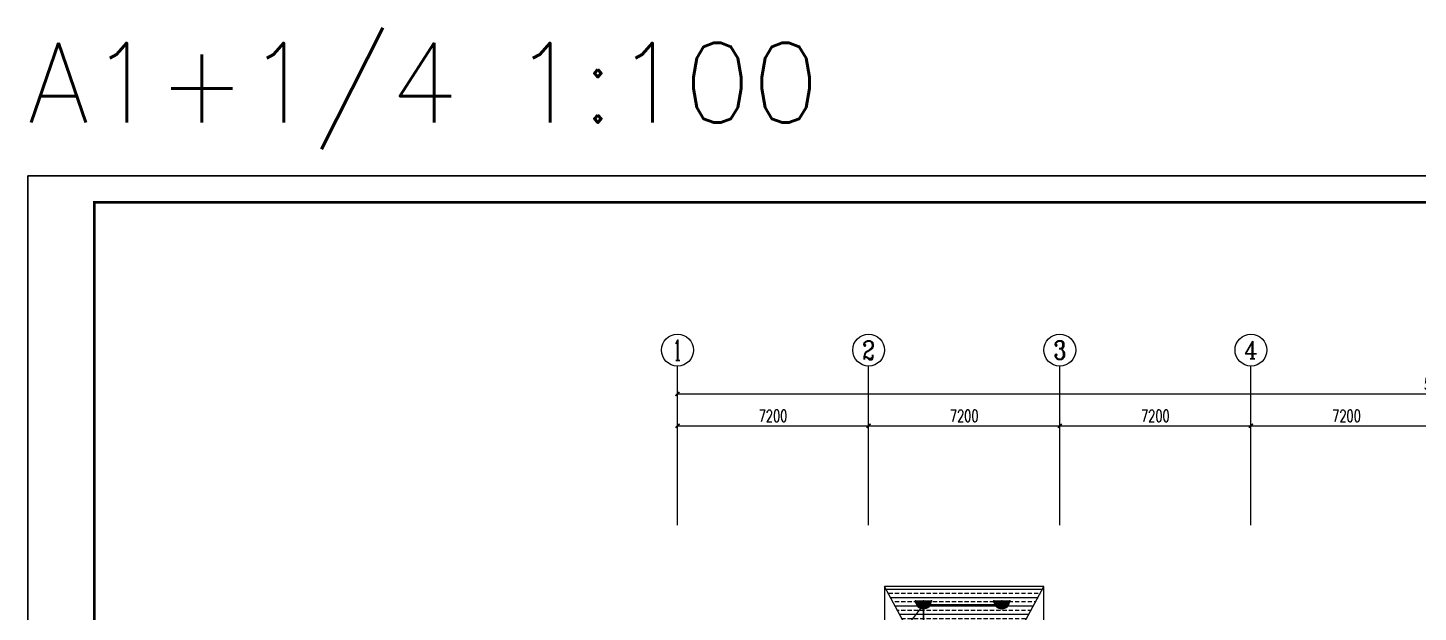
# Model space of a CAD drawing. Extents: x 12152 to 491505, y 111028 to 412681.
# Drawn here: x 13549 to 65920, y 214722 to 236734 of the extents above; entities that cross this region are included whole.
import ezdxf
from ezdxf.enums import TextEntityAlignment as Align

# ---------------------------------------------------------------- set-up
doc = ezdxf.new("R2010")
doc.units = 0
doc.header["$LTSCALE"] = 1000
doc.header["$MEASUREMENT"] = 0
for name, color, linetype in [('AXIS', 3, 'Continuous'), ('AXIS_TEXT', 7, 'Continuous'), ('EQUIP-照明', 3, 'Continuous'), ('GROUND', 2, 'Continuous'), ('PUB_HATCH', 8, 'Continuous'), ('PUB_TITLE', 4, 'Continuous'), ('WIRE-照明', 1, 'Continuous'), ('图框(锁住)', 7, 'Continuous')]:
    doc.layers.add(name, color=color, linetype=linetype)
doc.layers.add('yichutu', color=7, linetype='Continuous', true_color=0xffffff, plot=False)
doc.styles.add('_TCH_AXIS', font='COMPLEX', dxfattribs={"bigfont": 'GBCBIG'})
doc.styles.add('_TCH_DIM_T3', font='SIMPLEX', dxfattribs={"width": 0.705882, "bigfont": 'GBCBIG'})
doc.styles.add('_TEL_DIM', font='SIMPLEX', dxfattribs={"width": 0.8, "height": 3.5, "bigfont": 'HZTXT'})
doc.styles.add('COMPLEX', font='COMPLEX')
doc.styles.get("Standard").update_dxf_attribs({"font": 'gbenor.shx', "bigfont": 'gbcbig.shx'})
doc.dimstyles.new('_TCH_ARCH&&150', dxfattribs={"dimtxt": 446.25, "dimasz": 150, "dimexe": 375, "dimexo": 450, "dimgap": 150, "dimtad": 1, "dimdec": 0, "dimzin": 0, "dimdsep": 46, "dimtxsty": '_TCH_DIM_T3', "dimblk": 'ARCHTICK', "dimcen": 0.09, "dimclrt": 7, "dimazin": 2, "dimtfac": 1, "dimtdec": 0, "dimtix": 1, "dimtmove": 2, "dimatfit": 3, "dimfxl": 1, "dimtolj": 1, "dimtzin": 0, "dimarcsym": 0})

# ---------------------------------------------------------------- blocks, each defined once
blk = doc.blocks.new('EQWEWQEWQEQEQWEQWE')
at = {"layer": 'PUB_HATCH'}
h = blk.add_hatch(dxfattribs=at)
h.set_pattern_fill('ANSI33', color=256, scale=100, angle=135, style=0)
h.set_pattern_definition([(180, (-3000, 0), (-3e-14, -317.5), []), (180, (-3158.75, 158.75), (-3e-14, -317.5), [158.75, -79.375])])
h.paths.add_polyline_path([(-2192, 1500), (-2250, 1500), (-2250, 1400), (-3000, 0), (-1326, 0)])
h.paths.add_polyline_path([(-2, 1500), (-2192, 1500), (-1326, 0), (-668, 0, 0.188853)])
h.paths.add_polyline_path([(2, 1500), (-2, 1500, -0.188853), (-668, 0), (668, 0, -0.188853)])
h.paths.add_polyline_path([(2192, 1500), (2, 1500, 0.188853), (668, 0), (1326, 0)])
h.paths.add_polyline_path([(2250, 1400), (2250, 1500), (2192, 1500), (1326, 0), (3000, 0)])
at = {"layer": 'GROUND'}
for points in [[(3000, 1400), (3000, 0), (-3000, 0), (-3000, 1400)], [(-2250, 1400), (-3000, 0)], [(2250, 1400), (3000, 0)]]:
    blk.add_lwpolyline(points, dxfattribs=at)
at = {"layer": '图框(锁住)', "color": 0}
for points in [[(-2250, 1400), (-2250, 1500)], [(2250, 1400), (2250, 1500)]]:
    blk.add_lwpolyline(points, dxfattribs=at)
blk = doc.blocks.new('_ArchTick')
at = {"color": 0, "linetype": 'ByBlock', "const_width": 0.4}
blk.add_lwpolyline([(-0.5, -0.5), (0.5, 0.5)], dxfattribs=at)
blk = doc.blocks.new('*D36')
at = {"layer": 'AXIS', "color": 0, "lineweight": -2, "transparency": 16777216}
for p, q in [((38020, 218444), (38020, 222119)), ((45220, 218444), (45220, 222119)), ((38020, 221744), (45220, 221744))]:
    blk.add_line(p, q, dxfattribs=at)
at = {"layer": 'Defpoints', "color": 0, "transparency": 16777216}
for p in [(45220, 221744), (38020, 217994), (45220, 217994)]:
    blk.add_point(p, dxfattribs=at)
at = {"layer": 'AXIS', "color": 0, "lineweight": -2, "transparency": 16777216, "xscale": 150, "yscale": 150, "zscale": 150, "rotation": 180}
blk.add_blockref('_ArchTick', (38020, 221744), dxfattribs=at)
at = {"layer": 'AXIS', "color": 0, "lineweight": -2, "transparency": 16777216, "xscale": 150, "yscale": 150, "zscale": 150}
blk.add_blockref('_ArchTick', (45220, 221744), dxfattribs=at)
at = {"layer": 'AXIS', "color": 7, "transparency": 16777216, "insert": (41620, 222117), "char_height": 446.2, "attachment_point": 5, "style": '_TCH_DIM_T3'}
blk.add_mtext('\\A1;7200', dxfattribs=at)
blk = doc.blocks.new('*D37')
at = {"layer": 'AXIS', "color": 0, "lineweight": -2, "transparency": 16777216}
for p, q in [((45220, 218444), (45220, 222119)), ((52420, 218444), (52420, 222119)), ((45220, 221744), (52420, 221744))]:
    blk.add_line(p, q, dxfattribs=at)
at = {"layer": 'Defpoints', "color": 0, "transparency": 16777216}
for p in [(52420, 221744), (45220, 217994), (52420, 217994)]:
    blk.add_point(p, dxfattribs=at)
at = {"layer": 'AXIS', "color": 0, "lineweight": -2, "transparency": 16777216, "xscale": 150, "yscale": 150, "zscale": 150, "rotation": 180}
blk.add_blockref('_ArchTick', (45220, 221744), dxfattribs=at)
at = {"layer": 'AXIS', "color": 0, "lineweight": -2, "transparency": 16777216, "xscale": 150, "yscale": 150, "zscale": 150}
blk.add_blockref('_ArchTick', (52420, 221744), dxfattribs=at)
at = {"layer": 'AXIS', "color": 7, "transparency": 16777216, "insert": (48820, 222117), "char_height": 446.2, "attachment_point": 5, "style": '_TCH_DIM_T3'}
blk.add_mtext('\\A1;7200', dxfattribs=at)
blk = doc.blocks.new('*D38')
at = {"layer": 'AXIS', "color": 0, "lineweight": -2, "transparency": 16777216}
for p, q in [((52420, 218444), (52420, 222119)), ((59620, 218444), (59620, 222119)), ((52420, 221744), (59620, 221744))]:
    blk.add_line(p, q, dxfattribs=at)
at = {"layer": 'Defpoints', "color": 0, "transparency": 16777216}
for p in [(59620, 221744), (52420, 217994), (59620, 217994)]:
    blk.add_point(p, dxfattribs=at)
at = {"layer": 'AXIS', "color": 0, "lineweight": -2, "transparency": 16777216, "xscale": 150, "yscale": 150, "zscale": 150, "rotation": 180}
blk.add_blockref('_ArchTick', (52420, 221744), dxfattribs=at)
at = {"layer": 'AXIS', "color": 0, "lineweight": -2, "transparency": 16777216, "xscale": 150, "yscale": 150, "zscale": 150}
blk.add_blockref('_ArchTick', (59620, 221744), dxfattribs=at)
at = {"layer": 'AXIS', "color": 7, "transparency": 16777216, "insert": (56020, 222117), "char_height": 446.2, "attachment_point": 5, "style": '_TCH_DIM_T3'}
blk.add_mtext('\\A1;7200', dxfattribs=at)
blk = doc.blocks.new('*D39')
at = {"layer": 'AXIS', "color": 0, "lineweight": -2, "transparency": 16777216}
for p, q in [((59620, 218444), (59620, 222119)), ((66820, 218444), (66820, 222119)), ((59620, 221744), (66820, 221744))]:
    blk.add_line(p, q, dxfattribs=at)
at = {"layer": 'Defpoints', "color": 0, "transparency": 16777216}
for p in [(66820, 221744), (59620, 217994), (66820, 217994)]:
    blk.add_point(p, dxfattribs=at)
at = {"layer": 'AXIS', "color": 0, "lineweight": -2, "transparency": 16777216, "xscale": 150, "yscale": 150, "zscale": 150, "rotation": 180}
blk.add_blockref('_ArchTick', (59620, 221744), dxfattribs=at)
at = {"layer": 'AXIS', "color": 0, "lineweight": -2, "transparency": 16777216, "xscale": 150, "yscale": 150, "zscale": 150}
blk.add_blockref('_ArchTick', (66820, 221744), dxfattribs=at)
at = {"layer": 'AXIS', "color": 7, "transparency": 16777216, "insert": (63220, 222117), "char_height": 446.2, "attachment_point": 5, "style": '_TCH_DIM_T3'}
blk.add_mtext('\\A1;7200', dxfattribs=at)
blk = doc.blocks.new('*D44')
at = {"layer": 'AXIS', "color": 0, "lineweight": -2, "transparency": 16777216}
for p, q in [((38020, 218444), (38020, 223319)), ((95620, 218444), (95620, 223319)), ((38020, 222944), (95620, 222944))]:
    blk.add_line(p, q, dxfattribs=at)
at = {"layer": 'Defpoints', "color": 0, "transparency": 16777216}
for p in [(95620, 222944), (38020, 217994), (95620, 217994)]:
    blk.add_point(p, dxfattribs=at)
at = {"layer": 'AXIS', "color": 0, "lineweight": -2, "transparency": 16777216, "xscale": 150, "yscale": 150, "zscale": 150, "rotation": 180}
blk.add_blockref('_ArchTick', (38020, 222944), dxfattribs=at)
at = {"layer": 'AXIS', "color": 0, "lineweight": -2, "transparency": 16777216, "xscale": 150, "yscale": 150, "zscale": 150}
blk.add_blockref('_ArchTick', (95620, 222944), dxfattribs=at)
at = {"layer": 'AXIS', "color": 7, "transparency": 16777216, "insert": (66820, 223317), "char_height": 446.2, "attachment_point": 5, "style": '_TCH_DIM_T3'}
blk.add_mtext('\\A1;57600', dxfattribs=at)
blk = doc.blocks.new('_AXISO')
blk.add_circle((0, 0), 0.5)
at = {"layer": 'AXIS_TEXT', "style": 'COMPLEX', "width": 1.041667}
blk.add_attdef('A', text='', height=0.56, dxfattribs=at).set_placement((-0.25, -0.28), (0.25, -0.28), align=Align.FIT)
blk = doc.blocks.new('$equip$00001168')
blk.add_line((-0.5, 0), (0.5, 0))
blk.add_arc((0, 0), 0.5, 180, 0)
for p in [(-0.5, 0), (0, 0), (0.5, 0), (0, -0.5)]:
    blk.add_point(p)
for points in [[(0.433, -0.25), (-0.433, -0.25), (0.5, 0), (-0.5, 0)], [(0.25, -0.433), (-0.25, -0.433), (0.433, -0.25), (-0.433, -0.25)], [(0, -0.5), (0, -0.5), (0.25, -0.433), (-0.25, -0.433)]]:
    blk.add_solid(points)
at = {"flags": 9}
blk.add_attdef('A', (0, 0), '', height=0.00002, dxfattribs=at)
blk = doc.blocks.new('yct-1051-594-105100-59400-100-1002.0')
at = {"layer": 'yichutu', "color": 7, "true_color": 0xffffff}
blk.add_lwpolyline([(0, 0), (0, 59400), (105100, 59400), (105100, 0)], close=True, dxfattribs=at)
at = {"layer": 'yichutu', "color": 7, "true_color": 0xffffff, "style": '_TEL_DIM'}
blk.add_text('A1+1/4 1:100', height=3000, dxfattribs=at).set_placement((0, 61400))

msp = doc.modelspace()

# ---------------------------------------------------------------- linework, layer by layer
at = {"layer": 'AXIS', "color": 0}
for p, q in [((38019.8, 217994.2), (38019.8, 223994.2)), ((45219.8, 217994.2), (45219.8, 223994.2)), ((52419.8, 217994.2), (52419.8, 223994.2)), ((59619.8, 217994.2), (59619.8, 223994.2))]:
    msp.add_line(p, q, dxfattribs=at)
at = {"layer": 'PUB_TITLE', "color": 0}
msp.add_lwpolyline([(13548.8, 171762.5), (118648.8, 171762.5), (118648.8, 231162.5), (13548.8, 231162.5)], close=True, dxfattribs=at)
at = {"layer": 'PUB_TITLE', "color": 0, "const_width": 100}
msp.add_lwpolyline([(16048.8, 172762.5), (117648.8, 172762.5), (117648.8, 230162.5), (16048.8, 230162.5)], close=True, dxfattribs=at)
at = {"layer": 'WIRE-照明', "linetype": 'Continuous', "const_width": 52.5}
for points in [[(46406.4, 213869.2), (47286.4, 215000.3)], [(47286.4, 215000.3), (50154.8, 215000.3)], [(47286.4, 215000.3), (47286.4, 212389.2)]]:
    msp.add_lwpolyline(points, dxfattribs=at)

# ---------------------------------------------------------------- block references
at = {"layer": 'AXIS', "color": 0}
ref = msp.add_blockref('_AXISO', (38019.8, 224594.2), dxfattribs=dict(at, xscale=1200, yscale=1200, zscale=1200))
ref.add_attrib('A', '1', dxfattribs={"layer": 'AXIS_TEXT', "color": 0, "height": 772.1, "style": '_TCH_AXIS'}).set_placement((37854.4, 224208.1), (38185.3, 224208.1), align=Align.FIT)
ref = msp.add_blockref('_AXISO', (45219.8, 224594.2), dxfattribs=dict(at, xscale=1200, yscale=1200, zscale=1200))
ref.add_attrib('A', '2', dxfattribs={"layer": 'AXIS_TEXT', "color": 0, "height": 698.9, "style": '_TCH_AXIS'}).set_placement((44986.9, 224244.7), (45452.8, 224244.7), align=Align.FIT)
ref = msp.add_blockref('_AXISO', (52419.8, 224594.2), dxfattribs=dict(at, xscale=1200, yscale=1200, zscale=1200))
ref.add_attrib('A', '3', dxfattribs={"layer": 'AXIS_TEXT', "color": 0, "height": 698.9, "style": '_TCH_AXIS'}).set_placement((52186.9, 224244.7), (52652.8, 224244.7), align=Align.FIT)
ref = msp.add_blockref('_AXISO', (59619.8, 224594.2), dxfattribs=dict(at, xscale=1200, yscale=1200, zscale=1200))
ref.add_attrib('A', '4', dxfattribs={"layer": 'AXIS_TEXT', "color": 0, "height": 668.2, "style": '_TCH_AXIS'}).set_placement((59365.3, 224260.1), (59874.4, 224260.1), align=Align.FIT)
at = {"layer": 'EQUIP-照明'}
ref = msp.add_blockref('$equip$00001168', (47284.8, 215150.3), dxfattribs=dict(at, xscale=600, yscale=600, zscale=600))
ref.add_attrib('A', '天棚灯', (47284.8, 215150.3), dxfattribs={"layer": '0', "height": 0.012, "flags": 8})
ref = msp.add_blockref('$equip$00001168', (50234.6, 215150.3), dxfattribs=dict(at, xscale=600, yscale=600, zscale=600))
ref.add_attrib('A', '天棚灯', (50234.6, 215150.3), dxfattribs={"layer": '0', "height": 0.012, "flags": 8})
at = {"layer": 'yichutu'}
msp.add_blockref('yct-1051-594-105100-59400-100-1002.0', (13548.8, 171762.5), dxfattribs=at)
at = {"layer": '图框(锁住)', "color": 0, "xscale": -1, "rotation": 180}
msp.add_blockref('EQWEWQEWQEQEQWEQWE', (48819.8, 215694.2), dxfattribs=at)

# ---------------------------------------------------------------- dimensions: what is measured, and where the dimension line sits
at = {"layer": 'AXIS', "color": 0}
for p1, p2, distance, picture, middle in [((38019.8, 217994.2), (95619.8, 217994.2), 4950, '*D44', (66819.8, 223317.3)), ((38019.8, 217994.2), (45219.8, 217994.2), 3750, '*D36', (41619.8, 222117.3)), ((45219.8, 217994.2), (52419.8, 217994.2), 3750, '*D37', (48819.8, 222117.3)), ((52419.8, 217994.2), (59619.8, 217994.2), 3750, '*D38', (56019.8, 222117.3)), ((59619.8, 217994.2), (66819.8, 217994.2), 3750, '*D39', (63219.8, 222117.3))]:
    dim = msp.add_aligned_dim(p1=p1, p2=p2, distance=distance, dimstyle='_TCH_ARCH&&150', dxfattribs=at)
    dim.commit()
    dim.dimension.update_dxf_attribs({"geometry": picture, "text_midpoint": middle})

doc.saveas('drawing.dxf')
